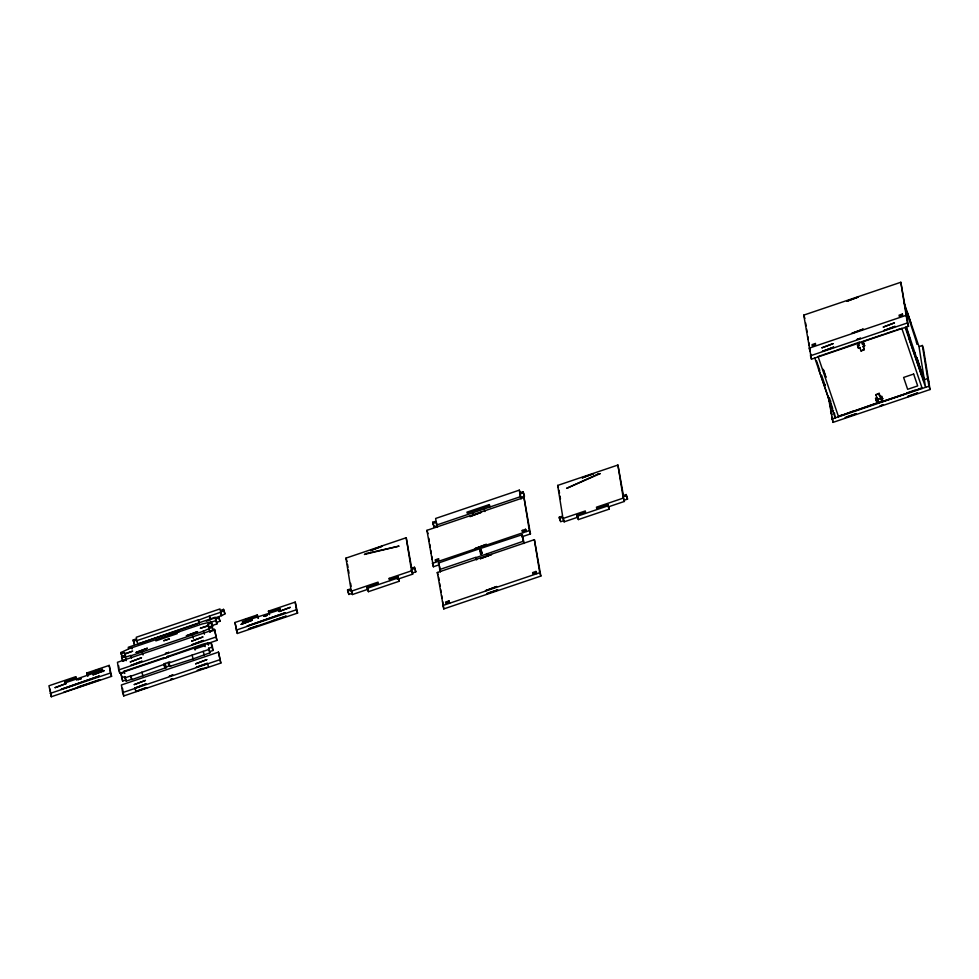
<?xml version="1.0" encoding="UTF-8"?>
<svg xmlns="http://www.w3.org/2000/svg" width="979" height="979" viewBox="0 0 979 979"><rect width="100%" height="100%" fill="white"/><g stroke="black" fill="none" stroke-linecap="round" stroke-linejoin="round"><path stroke-width="1.47" d="M879.962 405.82L881.027 405.734M170.75 679.365L171.741 678.936M167.409 656.419L166.663 656.885L167.862 656.615M859.44 342.161L858.228 342.748L860.37 342.209M881.455 405.6L883.107 404.853L881.394 405.233M172.671 678.998L170.774 679.548M803.759 315.116L900.827 282.258L908.524 326.301L811.456 359.158L803.759 315.116L804.885 318.432M810.318 355.83L907.386 322.972L900.827 282.258M822.274 355.108L818.089 356.527L838.538 416.797M823.669 354.643L834.83 350.861M836.201 350.396L858.204 342.564L859.011 345.146L857.567 345.648L858.399 348.083L859.843 347.594L858.399 348.083M883.658 334.341L861.606 341.806L862.364 344.021L863.747 343.164L862.364 344.021M885.04 333.876L894.794 330.572M896.189 330.094L900.374 328.675M857.567 345.648L859.011 345.146M863.197 346.456L864.579 345.611L863.197 346.456L864.322 349.784L860.982 350.923L859.782 347.227M863.135 346.101L864.261 349.43L860.982 350.923M919.452 346.468L922.353 345.489L923.478 348.818L930.05 389.532L832.982 422.39L828.197 396.385M520.449 493.477L519.311 490.149L435.631 518.466L436.071 521.134L432.718 522.26L432.914 523.484L434.052 526.8L437.393 525.674M523.092 491.678L523.288 492.89L519.935 494.028L521.073 497.356L524.426 496.218L524.23 495.007L523.092 491.678L519.751 492.816L519.311 490.149M432.914 523.484L436.267 522.345L437.013 524.56M489.292 504.589L466.971 512.139L467.13 513.118L489.439 505.556L489.292 504.589L490.038 506.804M437.442 527.228L436.695 525.013L472.955 512.739L473.763 515.321M472.955 512.739L520.375 496.696L519.935 494.028M559.462 518.417L562.815 517.291L563.941 520.62L560.6 521.746L559.462 518.417L559.266 517.206L562.619 516.08L557.663 485.425L617.92 465.037L623.525 496.096M439.192 564.797L433.391 566.755L426.93 530.349L523.998 497.503L530.459 533.91L521.77 536.847M367.92 589.285L352.416 594.534L352.22 593.323L348.879 594.449L347.545 589.909L350.886 588.783L345.942 558.128L406.199 537.74L411.804 568.799M133.181 639.972L134.515 644.512L133.181 639.972L136.534 638.834L136.277 637.256L219.957 608.938L220.214 610.517L223.555 609.379L224.693 612.707L224.889 613.919L221.633 615.656L210.473 619.438L209.347 616.109L220.508 612.328L223.75 610.59L223.555 609.379M133.377 641.184L136.73 640.046L137.476 642.261M137.953 643.974L136.827 640.658L198.186 619.891L199.324 623.207M199.386 623.574L198.247 620.245L209.347 616.109M139.385 643.497L197.893 623.696M167.825 634.135L179.206 630.28L179.402 631.516L168.021 635.371L167.825 634.135L168.572 636.35M879.215 393.35L875.936 394.855L879.215 393.35C877.649 397.927 884.147 396.226 880.354 396.679M206.349 621.212L210.534 619.805M216.897 623.953L215.515 619.046L218.855 617.908L218.66 616.697L219.994 621.237L216.64 622.375L216.897 623.953L212.614 625.397M833.521 410.434L830.62 411.425L831.746 414.753L831.269 411.743M923.344 380.036L927.688 378.567L928.814 381.896M121.078 653.715L124.431 652.577L125.557 655.906L122.216 657.044L120.882 652.504L129.656 648.502L202.176 623.966L211.256 621.91L212.59 626.45L210.35 627.209M155.832 640.902L177.236 633.658M208.625 623.036L215.759 620.625M875.618 398.673L877 397.817L875.618 398.673L876.45 401.109L877.894 400.619L876.45 401.109M209.91 631.712L213.251 630.574L211.929 626.034L208.576 627.172L208.368 625.899L200.279 628.249L208.319 625.532L208.111 624.259L211.452 623.121L211.256 621.91M125.385 656.065L124.639 653.85L132.667 651.133L124.688 654.217L124.896 655.489L121.555 656.615L122.877 661.155L126.23 660.03L126.328 660.629L125.092 656.701L121.751 657.839M876.107 399.603L880.415 398.147M876.168 399.97L881.908 398.025M881.247 399.481L882.63 398.624L881.247 399.481L881.993 401.708L922.169 388.112M131.578 657.998L130.831 655.783L203.351 631.235L212.125 627.245L211.929 626.034M131.529 657.643L130.77 655.416L125.19 657.301L125.092 656.701M842.613 414.655L838.489 416.43L878.591 402.467L855.218 410.764M853.761 410.874L844.069 414.545M881.993 401.708L905.428 393.778M906.762 392.934L915.132 390.107M920.713 388.222L916.589 389.997M831.844 419.061L928.912 386.203L922.353 345.489M214.523 629.448L117.456 662.293L118.692 669.942L119.817 673.258L216.885 640.413L214.523 629.448L216.885 640.413M269.384 614.592L268.442 611.165L295.217 602.097L297.579 613.074L237.334 633.462L234.96 622.497L257.281 614.947L258.407 618.263M76.484 678.936L75.726 676.709L48.95 685.777L51.312 696.742L111.569 676.354L109.195 665.39L86.886 672.94L87.841 676.367M257.281 614.947L257.477 616.158L245.545 619.548L245.705 620.515L242.364 621.653L242.559 622.864L245.9 621.726L245.741 620.759L279.982 609.819L279.786 608.608L268.638 612.377M98.965 670.505L102.318 669.379L102.514 670.591L99.16 671.716L98.806 669.538L95.465 670.676L95.758 672.487L64.957 682.914L64.761 681.702L75.921 677.921L75.726 676.709M87.082 674.152L95.563 671.276L96.309 673.503M846.529 417.03L856.295 413.725L845.134 417.507M907.9 396.262L917.666 392.958L907.961 396.63M95.661 671.888L99.001 670.75M609.048 506.632L624.382 501.444L624.186 500.232L627.539 499.094L626.205 494.554L622.864 495.692L617.92 465.037M525.588 529.284L525.784 530.496L522.443 531.634L522.248 530.422L525.588 529.284L526.347 531.511M397.327 579.335L412.661 574.147L412.465 572.935L415.818 571.797L414.484 567.257L411.143 568.395L406.199 537.74M624.382 501.444L623.06 496.904L626.401 495.766L626.205 494.554M347.741 591.12L351.082 589.994L351.84 592.209M412.661 574.147L411.339 569.607L414.68 568.469L414.484 567.257M578.087 517.108L564.137 521.831L562.998 518.503L585.32 510.952L585.515 512.164L577.035 515.027L578.369 519.568L609.158 509.153L607.824 504.613L596.676 508.382L596.48 507.171L623.256 498.115M432.265 563.427L529.333 530.581L523.998 497.503M118.692 669.942L215.759 637.084M236.196 630.133L296.441 609.746L295.217 602.097M352.416 594.534L351.277 591.206L378.065 582.138L378.261 583.362L367.101 587.131L368.422 591.671L399.224 581.245L397.89 576.704L389.409 579.58L389.214 578.369L411.535 570.818M50.186 693.413L110.431 673.026L109.195 665.39M440.305 571.809L438.494 563.035L474.693 550.406L522.174 534.718L524.157 543.284M577.231 516.239L608.02 505.825L607.824 504.613M367.296 588.342L398.086 577.928L397.89 576.704M479.967 550.284L481.093 549.904L482.219 553.233L481.105 553.612L479.967 550.284L480.64 554.395L481.754 554.016L481.093 549.904M249.78 628.481L256.804 626.107M272.26 620.87L286.309 616.121L248.372 628.959M77.806 687.001L98.879 679.879M126.205 681.139L125.067 677.811L130.648 675.926L131.786 679.255L126.205 681.139L126.01 679.928L122.656 681.066L120.858 673.613L124.211 672.475L124.015 671.264L164.178 657.68C159.43 660.36 172.598 655.893 167.531 656.542L202.053 644.476L207.695 642.946L208.441 645.161M63.819 692.129L100.347 679.769M204.403 644.439L204.611 645.736L194.576 649.138L194.356 647.841L204.403 644.439L205.162 646.666M193.206 658.855L169.71 666.418L168.498 662.575L169.954 662.085L168.584 663.089L192.006 655.159L193.206 658.855L209.885 652.822L209.69 651.61L213.03 650.472L212.37 646.36L211.231 643.032L207.891 644.158L207.695 642.946M439.547 569.582L475.818 557.308L476.626 559.902M475.867 557.675L523.227 541.265L522.174 534.718M121.531 677.737L124.871 676.599L125.63 678.826M209.885 652.822L208.551 648.282L211.905 647.156L211.231 643.032M130.648 675.926L131.835 679.622L166.369 667.543L164.876 667.8L163.701 664.203L168.437 662.22C167.14 666.736 173.185 664.9 169.71 666.418M163.75 664.472L165.194 663.982L130.709 676.293M192.006 655.159L208.747 649.493M437.319 572.507L534.387 539.649L540.849 576.068L443.781 608.914L437.319 572.507L438.066 574.722M169.575 665.549L164.876 667.8M218.464 652.124L121.396 684.97L122.632 692.606L123.758 695.934L220.826 663.089L218.464 652.124L220.826 663.089M134.845 688.09L145.944 683.954L134.845 688.09L135.971 691.419L147.131 687.65M207.364 663.554L196.204 667.323L207.303 663.187L208.441 666.515M122.632 692.606L219.7 659.76M145.675 687.747L135.971 691.419M198.676 669.82L202.861 668.4M207.107 667.348L197.281 670.285M448.957 600.898L445.604 602.024L445.8 603.235L449.153 602.109L448.957 600.898L449.716 603.113M535.978 571.442L532.637 572.58L532.833 573.792L536.174 572.654L535.978 571.442L536.737 573.657M442.655 605.585L539.723 572.739L534.387 539.649M488.019 593.176L497.785 589.872L486.624 593.653M905.881 309.229L905.122 307.125L917.201 344.29L916.442 342.197M824.771 385.212L824.379 384.098M914.692 353.15C913.101 348.72 916.344 357.959 914.753 353.505M903.947 302.413L919 346.627L925.571 387.341L905.183 327.439M907.288 318.664L906.162 315.336L809.095 348.194L810.22 351.522L809.743 348.512M907.386 322.972L908.524 326.301M928.912 386.203L930.05 389.532M906.309 326.729L922.365 375.398M924.335 379.705L916.785 357.519L921.239 372.069M901.769 328.21L922.218 388.479M863.747 343.164L864.641 345.966M881.81 396.189L882.691 398.991M881.186 399.126L881.944 401.341M879.277 393.717L880.415 397.046M875.875 394.488L877.062 398.172M877.833 400.252L878.652 402.834M857.506 345.281L858.338 347.716M875.556 398.306L876.389 400.741M823.547 369.989L825.909 376.952M823.131 369.291L825.835 377.417M821.614 375.3L824.93 385.041M816.474 360.713L819.79 370.417M828.907 397.401L832.688 408.5M814.809 358.02L835.197 417.923L834.377 412.832M626.401 495.766L627.539 499.094M623.06 496.904L624.186 500.232M608.02 505.825L609.158 509.153M577.035 515.027L578.369 519.568M557.663 485.425L558.422 487.64M559.266 517.206L560.404 520.534M523.288 492.89L524.426 496.218M520.375 496.696L521.122 498.911M529.333 530.581L530.459 533.91M539.723 572.739L540.849 576.068M522.248 530.422L522.994 532.637M523.227 541.265L523.985 543.48M484.115 508.97L484.923 511.552M486.967 553.539L487.787 556.121M432.718 522.26L434.052 526.8M438.494 563.035L439.253 565.262M426.93 530.349L428.056 533.677M414.68 568.469L415.818 571.797M411.339 569.607L412.465 572.935M398.086 577.928L399.224 581.245M389.214 578.369L389.972 580.584M367.101 587.131L368.422 591.671M345.942 558.128L347.08 561.457M347.545 589.909L348.879 594.449M296.441 609.746L297.579 613.074M279.786 608.608L280.545 610.823M268.442 611.165L269.568 614.494M257.477 616.158L258.236 618.373M234.96 622.497L237.334 633.462M223.75 610.59L224.889 613.919M220.41 611.728L221.535 615.057M220.508 612.328L221.633 615.656M218.855 617.908L219.994 621.237M215.515 619.046L216.64 622.375M209.408 616.476L210.155 618.691M211.452 623.121L212.59 626.45M212.125 627.245L213.251 630.574M208.111 624.259L209.237 627.588M208.772 628.383L210.008 632.312M211.905 647.156L213.03 650.472M203.289 630.88L204.427 634.208M208.551 648.282L209.69 651.61M203.167 651.378L204.366 655.073M192.129 634.649L193.328 638.345M194.356 647.841L195.115 650.056M165.096 663.346L166.369 667.543M141.931 651.647L143.056 654.975M141.808 672.145L142.995 675.84M124.688 654.217L125.447 656.432M120.882 652.504L122.216 657.044M121.555 656.615L122.877 661.155M124.015 671.264L124.774 673.491M120.858 673.613L121.996 676.942M110.431 673.026L111.569 676.354M102.318 669.379L103.064 671.594M86.886 672.94L87.645 675.155M75.921 677.921L76.68 680.148M64.761 681.702L65.52 683.917M824.465 384.172L824.82 385.261M921.68 375.52L908.891 338.171M919.758 366.55L920.052 368.373M910.751 322.58L906.982 311.493M830.51 400.472L830.706 401.684M831.306 406.101L818.517 368.753M829.482 397.743L829.678 398.955M829.078 398.208L830.779 408.732M832.162 417.299L832.982 422.39M805.619 322.948L806.096 325.958M806.586 328.968L807.075 331.967M807.797 336.482L808.287 339.493M808.764 342.491L809.254 345.501M810.636 354.068L811.456 359.158M559.033 490.21L559.511 493.122M559.976 496.047L560.453 498.972M563.941 520.62L564.137 521.831M562.815 517.291L562.998 518.503M436.267 522.345L436.695 525.013M439.632 566.364L440.477 571.601M438.69 577.341L439.179 580.339M439.657 583.349L440.146 586.36M440.636 589.37L441.113 592.368M441.602 595.379L442.092 598.389M442.569 601.4L443.781 608.914M428.79 538.193L429.267 541.191M429.757 544.202L430.246 547.212M430.723 550.222L431.213 553.221M431.702 556.231L432.18 559.242M432.669 562.252L433.391 566.755M347.545 564.369L348.022 567.294M348.487 570.206L348.965 573.131M350.617 583.349L351.082 586.274M351.082 589.994L351.277 591.206M215.319 617.835L215.221 617.223L128.286 647.278L128.482 648.502L131.835 647.364L132.092 648.942M124.431 652.577L124.639 653.85M124.871 676.599L125.067 677.811M122.216 678.312L122.656 681.066M122.534 688.298L123.758 695.934M118.594 665.622L118.997 668.167M119.414 670.713L119.817 673.258M50.088 689.106L50.492 691.651M50.908 694.197L51.312 696.742M78.026 679.659L81.33 678.594L78.026 679.659M163.799 640.707L169.294 638.932L163.799 640.707M165.512 653.47L168.804 652.393L165.512 653.47M169.453 676.134L172.745 675.069L169.453 676.134M264.036 616.378L267.34 615.314L264.036 616.378M857.151 339.358L860.443 338.293L857.151 339.358M878.677 402.589L881.969 401.525L878.677 402.589M366.733 553.404L364.408 554.457L399.077 546.098L366.733 553.404M597.839 474.142L566.608 488.35L600.249 473.591L597.839 474.142M857.922 297.163L846.835 301.299L857.922 297.163M815.397 343.494L812.044 344.632L812.24 345.844L815.593 344.706L815.397 343.494M902.418 314.051L899.077 315.177L899.273 316.388L902.614 315.262L902.418 314.051M863.086 329.152L851.987 333.288L863.086 329.152M833.068 343.653L821.968 347.79L833.068 343.653M894.439 322.886L883.339 327.023L894.439 322.886M833.631 347.166L822.544 351.314L833.631 347.166M895.002 326.399L883.902 330.547L895.002 326.399M593.433 473.701L582.334 477.838L593.433 473.701M481.093 512.396L469.993 516.545L481.093 512.396M381.712 546.404L370.613 550.541L381.712 546.404M913.64 374.051L903.605 377.441L907.643 389.312L917.69 385.91L913.64 374.051M147.266 648.257L136.167 652.393L147.266 648.257M197.525 631.626L186.426 635.763L197.525 631.626M252.252 620.221L241.152 624.369L252.252 620.221M290.188 607.384L279.088 611.52L290.188 607.384M141.441 657.766L130.342 661.902L141.441 657.766M202.8 636.999L191.7 641.135L202.8 636.999M66.229 683.501L55.13 687.65L66.229 683.501M104.166 670.664L93.066 674.812L104.166 670.664M438.568 558.74L435.214 559.866L435.41 561.089L438.763 559.951L438.568 558.74M486.257 544.385L475.158 548.534L486.257 544.385M142.004 661.278L130.905 665.414L142.004 661.278M203.363 640.511L192.263 644.647L203.363 640.511M285.17 612.793L247.295 625.997L285.17 612.793M99.16 676.073L61.285 689.277L99.16 676.073M491.482 554.555L480.383 558.691L491.482 554.555M145.369 680.442L134.282 684.578L145.369 680.442M206.74 659.675L195.641 663.811L206.74 659.675M496.647 586.543L485.547 590.68L496.647 586.543M910.152 339.835L906.383 328.736L910.152 339.835M923.001 377.551L919.22 366.452L923.001 377.551"/></g></svg>
